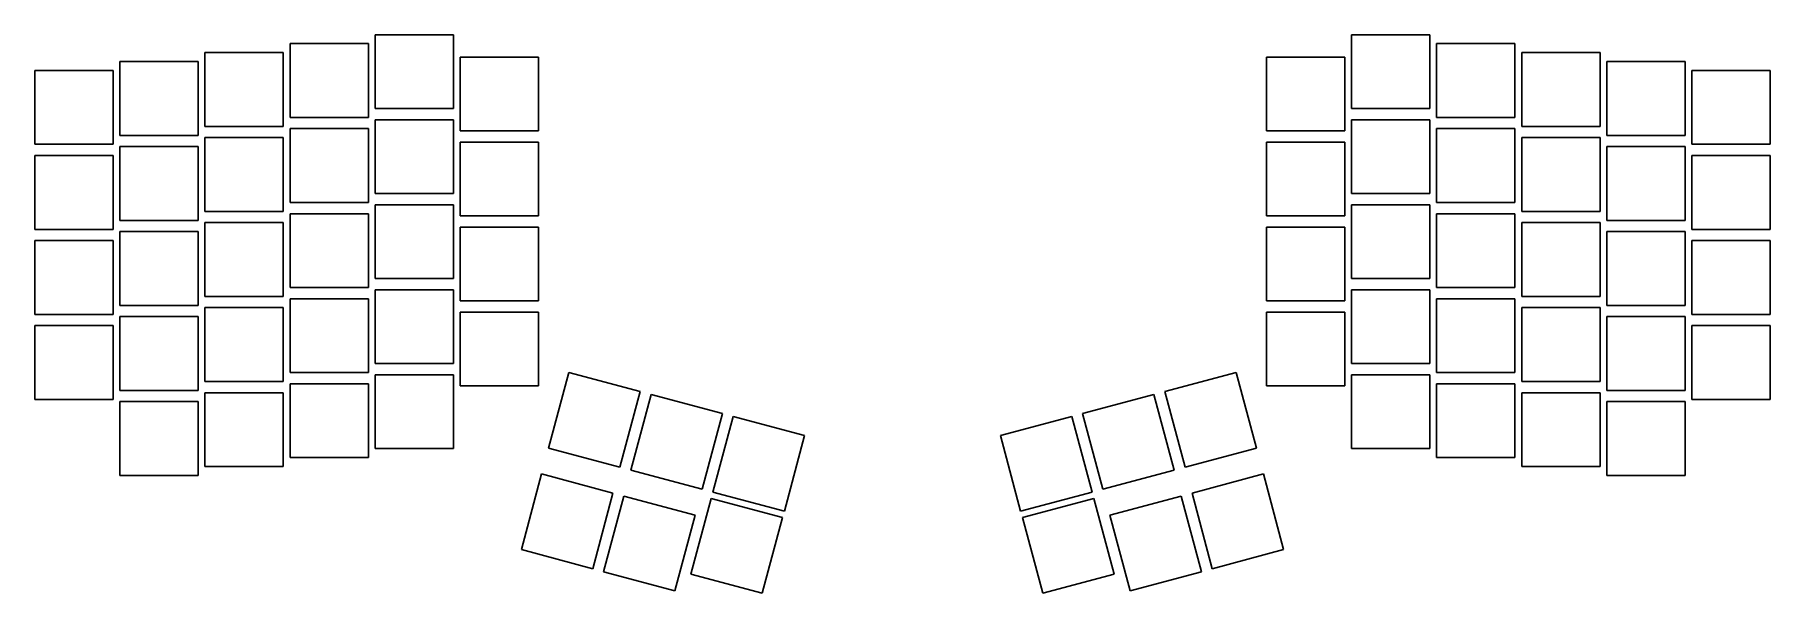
# Model space of a CAD drawing. Header units: millimetres. Extents: x 91 to 479, y -133 to -8.
import ezdxf

# ---------------------------------------------------------------- set-up
doc = ezdxf.new("R2010")
doc.units = ezdxf.units.MM

msp = doc.modelspace()

# ---------------------------------------------------------------- linework, layer by layer
for p, q in [((184.75, -7.75), (167.25, -7.75)), ((167.25, -7.75), (167.25, -24.25)), ((184.75, -24.25), (184.75, -7.75)), ((402.75, -7.75), (385.25, -7.75)), ((385.25, -7.75), (385.25, -24.25)), ((402.75, -24.25), (402.75, -7.75)), ((165.75, -9.75), (148.25, -9.75)), ((148.25, -9.75), (148.25, -26.25)), ((165.75, -26.25), (165.75, -9.75)), ((421.75, -9.75), (404.25, -9.75)), ((404.25, -9.75), (404.25, -26.25)), ((421.75, -26.25), (421.75, -9.75)), ((127.75, -13.75), (110.25, -13.75)), ((110.25, -13.75), (110.25, -30.25)), ((127.75, -30.25), (127.75, -13.75)), ((146.75, -11.75), (129.25, -11.75)), ((129.25, -11.75), (129.25, -28.25)), ((146.75, -28.25), (146.75, -11.75)), ((203.75, -12.75), (186.25, -12.75)), ((186.25, -12.75), (186.25, -29.25)), ((203.75, -29.25), (203.75, -12.75)), ((383.75, -12.75), (366.25, -12.75)), ((366.25, -12.75), (366.25, -29.25)), ((383.75, -29.25), (383.75, -12.75)), ((440.75, -11.75), (423.25, -11.75)), ((423.25, -11.75), (423.25, -28.25)), ((440.75, -28.25), (440.75, -11.75)), ((459.75, -13.75), (442.25, -13.75)), ((442.25, -13.75), (442.25, -30.25)), ((459.75, -30.25), (459.75, -13.75)), ((108.75, -15.75), (91.25, -15.75)), ((91.25, -15.75), (91.25, -32.25)), ((108.75, -32.25), (108.75, -15.75)), ((478.75, -15.75), (461.25, -15.75)), ((461.25, -15.75), (461.25, -32.25)), ((478.75, -32.25), (478.75, -15.75)), ((148.25, -26.25), (165.75, -26.25)), ((167.25, -24.25), (184.75, -24.25)), ((184.75, -26.75), (167.25, -26.75)), ((167.25, -26.75), (167.25, -43.25)), ((184.75, -43.25), (184.75, -26.75)), ((385.25, -24.25), (402.75, -24.25)), ((402.75, -26.75), (385.25, -26.75)), ((385.25, -26.75), (385.25, -43.25)), ((402.75, -43.25), (402.75, -26.75)), ((404.25, -26.25), (421.75, -26.25)), ((110.25, -30.25), (127.75, -30.25)), ((129.25, -28.25), (146.75, -28.25)), ((146.75, -30.75), (129.25, -30.75)), ((129.25, -30.75), (129.25, -47.25)), ((146.75, -47.25), (146.75, -30.75)), ((165.75, -28.75), (148.25, -28.75)), ((148.25, -28.75), (148.25, -45.25)), ((165.75, -45.25), (165.75, -28.75)), ((186.25, -29.25), (203.75, -29.25)), ((366.25, -29.25), (383.75, -29.25)), ((421.75, -28.75), (404.25, -28.75)), ((404.25, -28.75), (404.25, -45.25)), ((421.75, -45.25), (421.75, -28.75)), ((423.25, -28.25), (440.75, -28.25)), ((440.75, -30.75), (423.25, -30.75)), ((423.25, -30.75), (423.25, -47.25)), ((440.75, -47.25), (440.75, -30.75)), ((442.25, -30.25), (459.75, -30.25)), ((91.25, -32.25), (108.75, -32.25)), ((108.75, -34.75), (91.25, -34.75)), ((91.25, -34.75), (91.25, -51.25)), ((108.75, -51.25), (108.75, -34.75)), ((127.75, -32.75), (110.25, -32.75)), ((110.25, -32.75), (110.25, -49.25)), ((127.75, -49.25), (127.75, -32.75)), ((203.75, -31.75), (186.25, -31.75)), ((186.25, -31.75), (186.25, -48.25)), ((203.75, -48.25), (203.75, -31.75)), ((383.75, -31.75), (366.25, -31.75)), ((366.25, -31.75), (366.25, -48.25)), ((383.75, -48.25), (383.75, -31.75)), ((459.75, -32.75), (442.25, -32.75)), ((442.25, -32.75), (442.25, -49.25)), ((459.75, -49.25), (459.75, -32.75)), ((461.25, -32.25), (478.75, -32.25)), ((478.75, -34.75), (461.25, -34.75)), ((461.25, -34.75), (461.25, -51.25)), ((478.75, -51.25), (478.75, -34.75)), ((148.25, -45.25), (165.75, -45.25)), ((167.25, -43.25), (184.75, -43.25)), ((184.75, -45.75), (167.25, -45.75)), ((167.25, -45.75), (167.25, -62.25)), ((184.75, -62.25), (184.75, -45.75)), ((385.25, -43.25), (402.75, -43.25)), ((402.75, -45.75), (385.25, -45.75)), ((385.25, -45.75), (385.25, -62.25)), ((402.75, -62.25), (402.75, -45.75)), ((404.25, -45.25), (421.75, -45.25)), ((110.25, -49.25), (127.75, -49.25)), ((129.25, -47.25), (146.75, -47.25)), ((146.75, -49.75), (129.25, -49.75)), ((129.25, -49.75), (129.25, -66.25)), ((146.75, -66.25), (146.75, -49.75)), ((165.75, -47.75), (148.25, -47.75)), ((148.25, -47.75), (148.25, -64.25)), ((165.75, -64.25), (165.75, -47.75)), ((186.25, -48.25), (203.75, -48.25)), ((366.25, -48.25), (383.75, -48.25)), ((421.75, -47.75), (404.25, -47.75)), ((404.25, -47.75), (404.25, -64.25)), ((421.75, -64.25), (421.75, -47.75)), ((423.25, -47.25), (440.75, -47.25)), ((440.75, -49.75), (423.25, -49.75)), ((423.25, -49.75), (423.25, -66.25)), ((440.75, -66.25), (440.75, -49.75)), ((442.25, -49.25), (459.75, -49.25)), ((91.25, -51.25), (108.75, -51.25)), ((108.75, -53.75), (91.25, -53.75)), ((91.25, -53.75), (91.25, -70.25)), ((108.75, -70.25), (108.75, -53.75)), ((127.75, -51.75), (110.25, -51.75)), ((110.25, -51.75), (110.25, -68.25)), ((127.75, -68.25), (127.75, -51.75)), ((203.75, -50.75), (186.25, -50.75)), ((186.25, -50.75), (186.25, -67.25)), ((203.75, -67.25), (203.75, -50.75)), ((383.75, -50.75), (366.25, -50.75)), ((366.25, -50.75), (366.25, -67.25)), ((383.75, -67.25), (383.75, -50.75)), ((459.75, -51.75), (442.25, -51.75)), ((442.25, -51.75), (442.25, -68.25)), ((459.75, -68.25), (459.75, -51.75)), ((461.25, -51.25), (478.75, -51.25)), ((478.75, -53.75), (461.25, -53.75)), ((461.25, -53.75), (461.25, -70.25)), ((478.75, -70.25), (478.75, -53.75)), ((148.25, -64.25), (165.75, -64.25)), ((167.25, -62.25), (184.75, -62.25)), ((184.75, -64.75), (167.25, -64.75)), ((167.25, -64.75), (167.25, -81.25)), ((184.75, -81.25), (184.75, -64.75)), ((385.25, -62.25), (402.75, -62.25)), ((402.75, -64.75), (385.25, -64.75)), ((385.25, -64.75), (385.25, -81.25)), ((402.75, -81.25), (402.75, -64.75)), ((404.25, -64.25), (421.75, -64.25)), ((110.25, -68.25), (127.75, -68.25)), ((129.25, -66.25), (146.75, -66.25)), ((146.75, -68.75), (129.25, -68.75)), ((129.25, -68.75), (129.25, -85.25)), ((146.75, -85.25), (146.75, -68.75)), ((165.75, -66.75), (148.25, -66.75)), ((148.25, -66.75), (148.25, -83.25)), ((165.75, -83.25), (165.75, -66.75)), ((186.25, -67.25), (203.75, -67.25)), ((203.75, -69.75), (186.25, -69.75)), ((186.25, -69.75), (186.25, -86.25)), ((203.75, -86.25), (203.75, -69.75)), ((366.25, -67.25), (383.75, -67.25)), ((383.75, -69.75), (366.25, -69.75)), ((366.25, -69.75), (366.25, -86.25)), ((383.75, -86.25), (383.75, -69.75)), ((421.75, -66.75), (404.25, -66.75)), ((404.25, -66.75), (404.25, -83.25)), ((421.75, -83.25), (421.75, -66.75)), ((423.25, -66.25), (440.75, -66.25)), ((440.75, -68.75), (423.25, -68.75)), ((423.25, -68.75), (423.25, -85.25)), ((440.75, -85.25), (440.75, -68.75)), ((442.25, -68.25), (459.75, -68.25)), ((91.25, -70.25), (108.75, -70.25)), ((108.75, -72.75), (91.25, -72.75)), ((91.25, -72.75), (91.25, -89.25)), ((108.75, -89.25), (108.75, -72.75)), ((127.75, -70.75), (110.25, -70.75)), ((110.25, -70.75), (110.25, -87.25)), ((127.75, -87.25), (127.75, -70.75)), ((459.75, -70.75), (442.25, -70.75)), ((442.25, -70.75), (442.25, -87.25)), ((459.75, -87.25), (459.75, -70.75)), ((461.25, -70.25), (478.75, -70.25)), ((478.75, -72.75), (461.25, -72.75)), ((461.25, -72.75), (461.25, -89.25)), ((478.75, -89.25), (478.75, -72.75)), ((167.25, -81.25), (184.75, -81.25)), ((385.25, -81.25), (402.75, -81.25)), ((129.25, -85.25), (146.75, -85.25)), ((148.25, -83.25), (165.75, -83.25)), ((184.75, -83.75), (167.25, -83.75)), ((167.25, -83.75), (167.25, -100.25)), ((184.75, -100.25), (184.75, -83.75)), ((210.51, -83.23), (205.98, -100.13)), ((226.45, -87.5), (210.51, -83.23)), ((359.49, -83.23), (343.55, -87.5)), ((364.02, -100.13), (359.49, -83.23)), ((402.75, -83.75), (385.25, -83.75)), ((385.25, -83.75), (385.25, -100.25)), ((402.75, -100.25), (402.75, -83.75)), ((404.25, -83.25), (421.75, -83.25)), ((423.25, -85.25), (440.75, -85.25)), ((110.25, -87.25), (127.75, -87.25)), ((146.75, -87.75), (129.25, -87.75)), ((129.25, -87.75), (129.25, -104.25)), ((146.75, -104.25), (146.75, -87.75)), ((165.75, -85.75), (148.25, -85.75)), ((148.25, -85.75), (148.25, -102.25)), ((165.75, -102.25), (165.75, -85.75)), ((186.25, -86.25), (203.75, -86.25)), ((221.92, -104.4), (226.45, -87.5)), ((228.86, -88.14), (224.33, -105.05)), ((244.8, -92.41), (228.86, -88.14)), ((341.14, -88.14), (325.2, -92.41)), ((345.67, -105.05), (341.14, -88.14)), ((343.55, -87.5), (348.08, -104.4)), ((366.25, -86.25), (383.75, -86.25)), ((421.75, -85.75), (404.25, -85.75)), ((404.25, -85.75), (404.25, -102.25)), ((421.75, -102.25), (421.75, -85.75)), ((440.75, -87.75), (423.25, -87.75)), ((423.25, -87.75), (423.25, -104.25)), ((440.75, -104.25), (440.75, -87.75)), ((442.25, -87.25), (459.75, -87.25)), ((91.25, -89.25), (108.75, -89.25)), ((127.75, -89.75), (110.25, -89.75)), ((110.25, -89.75), (110.25, -106.25)), ((127.75, -106.25), (127.75, -89.75)), ((240.27, -109.32), (244.8, -92.41)), ((325.2, -92.41), (329.73, -109.32)), ((459.75, -89.75), (442.25, -89.75)), ((442.25, -89.75), (442.25, -106.25)), ((459.75, -106.25), (459.75, -89.75)), ((461.25, -89.25), (478.75, -89.25)), ((247.21, -93.06), (242.68, -109.96)), ((263.15, -97.33), (247.21, -93.06)), ((322.79, -93.06), (306.85, -97.33)), ((327.32, -109.96), (322.79, -93.06)), ((167.25, -100.25), (184.75, -100.25)), ((205.98, -100.13), (221.92, -104.4)), ((258.62, -114.23), (263.15, -97.33)), ((306.85, -97.33), (311.38, -114.23)), ((348.08, -104.4), (364.02, -100.13)), ((385.25, -100.25), (402.75, -100.25)), ((129.25, -104.25), (146.75, -104.25)), ((148.25, -102.25), (165.75, -102.25)), ((404.25, -102.25), (421.75, -102.25)), ((423.25, -104.25), (440.75, -104.25)), ((110.25, -106.25), (127.75, -106.25)), ((204.43, -105.92), (199.9, -122.83)), ((220.36, -110.19), (204.43, -105.92)), ((224.33, -105.05), (240.27, -109.32)), ((329.73, -109.32), (345.67, -105.05)), ((365.57, -105.92), (349.64, -110.19)), ((370.1, -122.83), (365.57, -105.92)), ((442.25, -106.25), (459.75, -106.25)), ((215.83, -127.1), (220.36, -110.19)), ((222.78, -110.84), (218.25, -127.75)), ((238.72, -115.11), (222.78, -110.84)), ((242.3, -111.41), (237.77, -128.32)), ((258.23, -115.68), (242.3, -111.41)), ((242.68, -109.96), (258.62, -114.23)), ((311.38, -114.23), (327.32, -109.96)), ((327.7, -111.41), (311.77, -115.68)), ((332.23, -128.32), (327.7, -111.41)), ((347.22, -110.84), (331.28, -115.11)), ((351.75, -127.75), (347.22, -110.84)), ((349.64, -110.19), (354.17, -127.1)), ((234.19, -132.02), (238.72, -115.11)), ((253.7, -132.59), (258.23, -115.68)), ((311.77, -115.68), (316.3, -132.59)), ((331.28, -115.11), (335.81, -132.02)), ((199.9, -122.83), (215.83, -127.1)), ((354.17, -127.1), (370.1, -122.83)), ((218.25, -127.75), (234.19, -132.02)), ((335.81, -132.02), (351.75, -127.75)), ((237.77, -128.32), (253.7, -132.59)), ((316.3, -132.59), (332.23, -128.32))]:
    msp.add_line(p, q)

doc.saveas('drawing.dxf')
